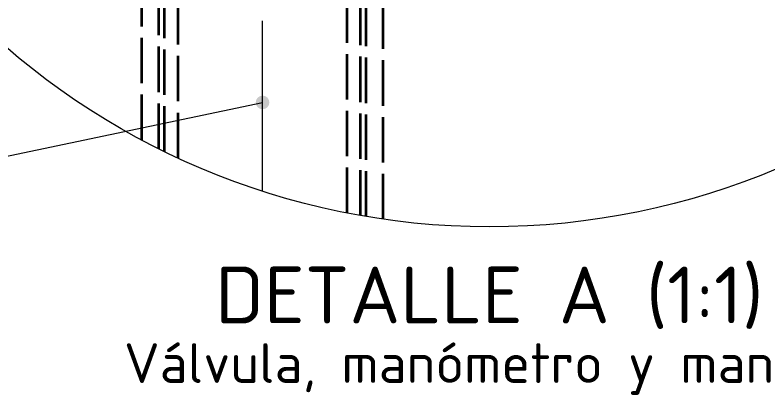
# Model space of a CAD drawing. Header units: millimetres. Extents: x 0 to 2382, y 0 to 420.
# Drawn here: x 948.8 to 1015.2, y 245.7 to 279.2 of the extents above; entities that cross this region are included whole.
import ezdxf
from ezdxf.enums import TextEntityAlignment as Align

# ---------------------------------------------------------------- set-up
doc = ezdxf.new("R2010")
doc.units = ezdxf.units.MM
doc.linetypes.add('IRAM-E-TRAZOS', pattern=[5, 4, -1])
doc.linetypes.add('IRAM-F-TRAZO-PUNTO', pattern=[20, 15, -2, 1, -2])
for name, color, linetype, lineweight in [('02-OCULTA', 4, 'IRAM-E-TRAZOS', 35), ('03-EJE', 1, 'IRAM-F-TRAZO-PUNTO', 18), ('06-TEXTO', 7, 'CONTINUOUS', 25), ('08-FINA', 5, 'CONTINUOUS', 18)]:
    doc.layers.add(name, color=color, linetype=linetype, lineweight=lineweight)
doc.styles.add('ISO3098', font='isocpeur.ttf')

msp = doc.modelspace()

# ---------------------------------------------------------------- hatches: boundary and pattern name
at = {"layer": '08-FINA'}
h = msp.add_hatch(color=7, dxfattribs=at)
h.dxf.hatch_style = 1
edge = h.paths.add_edge_path()
edge.add_arc((970.667, 271.462), 0.6, 0, 360)

# ---------------------------------------------------------------- linework, layer by layer
at = {"layer": '02-OCULTA'}
for points in [[(960.017, 268.148), (960.017, 293.345)], [(961.517, 267.376), (961.517, 293.345)], [(979.817, 261.412), (979.817, 293.345)], [(981.317, 261.176), (981.317, 293.345)], [(962.017, 267.132), (962.017, 285.863)], [(963.217, 266.56), (963.217, 285.863)], [(978.117, 261.72), (978.117, 285.863)], [(979.317, 261.497), (979.317, 285.863)]]:
    msp.add_lwpolyline(points, dxfattribs=at)
at = {"layer": '03-EJE'}
msp.add_lwpolyline([(970.667, 263.645), (970.667, 352.355)], dxfattribs=at)
at = {"layer": '08-FINA'}
msp.add_line((922.331, 261.321), (970.667, 271.462), dxfattribs=at)
msp.add_circle((990.667, 325.75), 65.25, dxfattribs=at)

# ---------------------------------------------------------------- texts
at = {"layer": '06-TEXTO', "style": 'ISO3098'}
for s, height, p in [('DETALLE A (1:1)', 5, (990.667, 254.5)), ('Válvula, manómetro y manijas', 3.5, (990.667, 248.5))]:
    msp.add_text(s, height=height, dxfattribs=at).set_placement(p, align=Align.MIDDLE_CENTER)

doc.saveas('drawing.dxf')
